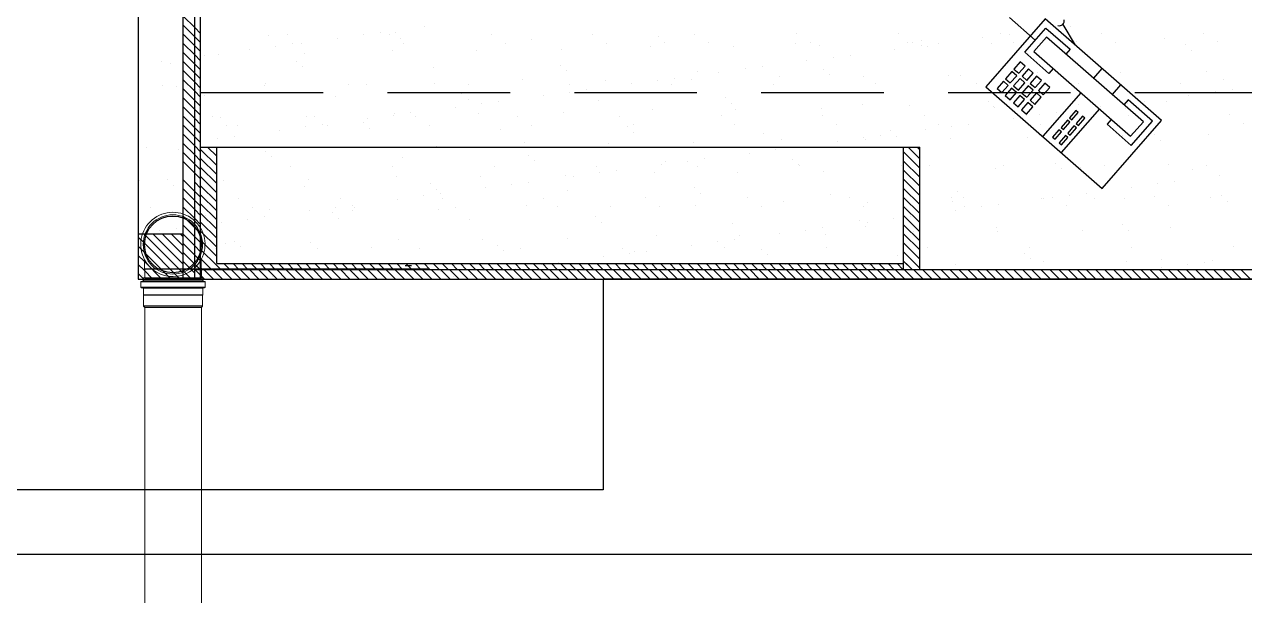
# Model space of a CAD drawing. Header units: millimetres. Extents: x 1573 to 2177, y 1587 to 1932.
# Drawn here: x 1780.804 to 1782.701, y 1893.815 to 1894.703 of the extents above; entities that cross this region are included whole.
import ezdxf

# ---------------------------------------------------------------- set-up
doc = ezdxf.new("R2010")
doc.units = ezdxf.units.MM
doc.header["$LTSCALE"] = 0.03
doc.linetypes.add('HIDDEN', pattern=[9.525, 6.35, -3.175])
doc.layers.add('-HIDRO', color=8, linetype='Continuous')
doc.layers.add('Tinterno', color=9, linetype='Continuous')
doc.layers.add('TigreCad', color=2, linetype='Continuous', lineweight=13)

# ---------------------------------------------------------------- blocks, each defined once
blk = doc.blocks.new('j9n100s')
at = {"layer": 'TigreCad'}
for p, q in [((27.3, 50.8), (60, 50.8)), ((27.3, -50.8), (60, -50.8))]:
    blk.add_line(p, q, dxfattribs=at)
blk.add_circle((0, 0), 53.2, dxfattribs=at)
for start, end in [(61.785, 298.215), (298.215, 61.785)]:
    blk.add_arc((0, 0), 57.7, start, end, dxfattribs=at)
at = {"layer": 'Tinterno'}
blk.add_line((60, -50.8), (60, 50.8), dxfattribs=at)
blk.add_circle((0, 0), 51, dxfattribs=at)
blk = doc.blocks.new('11031030p')
at = {"layer": 'TigreCad'}
for p, q in [((0, -53.3), (0, 53.2)), ((0, 53.2), (4.4, 53.2)), ((6.2, 56.9), (5.4, 54)), ((7.2, 57.6), (16.6, 57.6)), ((7.2, -56.7), (7.2, 56.6)), ((16.6, -56.7), (16.6, 56.6)), ((17.6, 56.7), (17.8, 54.2)), ((18.8, 53.2), (30.9, 53.2)), ((30.9, 53.2), (31.2, 53)), ((50.9, 53), (31.2, 53)), ((50.9, 53), (53.1, 50.8)), ((53.1, -50.8), (53.1, 50.8)), ((0, -53.3), (4.4, -53.3)), ((6.2, -56.9), (5.4, -54)), ((7.2, -57.7), (16.6, -57.7)), ((17.6, -56.7), (17.8, -54.2)), ((18.8, -53.3), (30.9, -53.3)), ((30.9, -53.3), (31.2, -53)), ((31.2, -53), (50.9, -53)), ((50.9, -53), (53.1, -50.8))]:
    blk.add_line(p, q, dxfattribs=at)
for centre, start, end in [((4.4, 54.2), 270, 345), ((7.2, 56.6), 90, 165), ((16.6, 56.6), 5, 90), ((18.8, 54.2), 185, 270), ((4.4, -54.2), 15, 90), ((7.2, -56.7), 195, 270), ((16.6, -56.7), 270, 355), ((18.8, -54.2), 90, 175)]:
    blk.add_arc(centre, 1, start, end, dxfattribs=at)
at = {"layer": 'Tinterno'}
for p, q in [((5.2, -53.3), (5.2, 53.2)), ((17.9, -53.3), (17.9, 53.2)), ((30.9, 53.2), (30.9, -53.3)), ((31.2, 53), (31.2, -53)), ((50.9, 53), (50.9, -53))]:
    blk.add_line(p, q, dxfattribs=at)

msp = doc.modelspace()

# ---------------------------------------------------------------- linework, layer by layer
at = {"layer": '-HIDRO'}
for p, q in [((1781.0511, 1894.3071), (1781.0511, 1896.7072)), ((1781.0691, 1894.3071), (1781.0691, 1896.7072)), ((1781.0781, 1894.3071), (1781.0781, 1896.7072)), ((1780.9811, 1895.2301), (1780.9811, 1894.3071)), ((1781.0691, 1894.6981), (1781.0511, 1894.7161)), ((1782.3758, 1894.6787), (1782.3354, 1894.714)), ((1781.0691, 1894.684), (1781.0511, 1894.702)), ((1781.0781, 1894.6891), (1781.0691, 1894.6981)), ((1781.4269, 1894.6998), (1781.4269, 1894.6998)), ((1782.3913, 1894.7116), (1782.2991, 1894.6062)), ((1782.3593, 1894.6598), (1782.3922, 1894.6975)), ((1782.572, 1894.5536), (1782.3913, 1894.7116)), ((1782.3922, 1894.6975), (1782.4299, 1894.6646)), ((1782.4184, 1894.7031), (1782.438, 1894.6707)), ((1782.431, 1894.7005), (1782.431, 1894.7005)), ((1781.0691, 1894.6698), (1781.0511, 1894.6878)), ((1781.0552, 1894.6866), (1781.0552, 1894.6866)), ((1781.0781, 1894.675), (1781.0691, 1894.684)), ((1781.1834, 1894.6864), (1781.1834, 1894.6864)), ((1781.2134, 1894.6869), (1781.2134, 1894.6869)), ((1781.2902, 1894.6818), (1781.2902, 1894.6818)), ((1781.3315, 1894.6873), (1781.3315, 1894.6873)), ((1781.3579, 1894.6908), (1781.3579, 1894.6908)), ((1781.3716, 1894.6872), (1781.3716, 1894.6872)), ((1781.3803, 1894.6905), (1781.3803, 1894.6905)), ((1781.3896, 1894.6819), (1781.3896, 1894.6819)), ((1781.5298, 1894.6875), (1781.5298, 1894.6875)), ((1781.5929, 1894.6801), (1781.5929, 1894.6801)), ((1781.6881, 1894.6878), (1781.6881, 1894.6878)), ((1781.7898, 1894.6842), (1781.7898, 1894.6842)), ((1781.7992, 1894.6756), (1781.7992, 1894.6756)), ((1781.8463, 1894.6881), (1781.8463, 1894.6881)), ((1782.0045, 1894.6884), (1782.0045, 1894.6884)), ((1782.1627, 1894.6887), (1782.1627, 1894.6887)), ((1782.1841, 1894.675), (1782.1841, 1894.675)), ((1782.1994, 1894.678), (1782.1994, 1894.678)), ((1782.2942, 1894.6825), (1782.2942, 1894.6825)), ((1782.3209, 1894.6889), (1782.3209, 1894.6889)), ((1782.3355, 1894.6879), (1782.3355, 1894.6879)), ((1782.3423, 1894.6753), (1782.3423, 1894.6753)), ((1782.362, 1894.6914), (1782.362, 1894.6914)), ((1782.3932, 1894.6834), (1782.3734, 1894.6608)), ((1782.5438, 1894.5517), (1782.3932, 1894.6834)), ((1782.4399, 1894.6758), (1782.4399, 1894.6758)), ((1782.4791, 1894.6892), (1782.4791, 1894.6892)), ((1782.5005, 1894.6756), (1782.5005, 1894.6756)), ((1782.5771, 1894.6807), (1782.5771, 1894.6807)), ((1782.6373, 1894.6895), (1782.6373, 1894.6895)), ((1782.6587, 1894.6759), (1782.6587, 1894.6759)), ((1781.0691, 1894.6557), (1781.0511, 1894.6737)), ((1781.0691, 1894.6415), (1781.0511, 1894.6595)), ((1781.0781, 1894.6608), (1781.0691, 1894.6698)), ((1781.0767, 1894.673), (1781.0767, 1894.673)), ((1781.1065, 1894.656), (1781.1065, 1894.656)), ((1781.1534, 1894.6638), (1781.1534, 1894.6638)), ((1781.1947, 1894.6693), (1781.1947, 1894.6693)), ((1781.2212, 1894.6728), (1781.2212, 1894.6728)), ((1781.2349, 1894.6733), (1781.2349, 1894.6733)), ((1781.2394, 1894.6577), (1781.2394, 1894.6577)), ((1781.3766, 1894.6627), (1781.3766, 1894.6627)), ((1781.3931, 1894.6736), (1781.3931, 1894.6736)), ((1781.5066, 1894.6621), (1781.5066, 1894.6621)), ((1781.5513, 1894.6739), (1781.5513, 1894.6739)), ((1781.6396, 1894.6638), (1781.6396, 1894.6638)), ((1781.7095, 1894.6741), (1781.7095, 1894.6741)), ((1781.7768, 1894.6687), (1781.7768, 1894.6687)), ((1781.8677, 1894.6744), (1781.8677, 1894.6744)), ((1781.9067, 1894.6681), (1781.9067, 1894.6681)), ((1782.0025, 1894.6739), (1782.0025, 1894.6739)), ((1782.0259, 1894.6747), (1782.0259, 1894.6747)), ((1782.0397, 1894.6698), (1782.0397, 1894.6698)), ((1782.1575, 1894.6645), (1782.1575, 1894.6645)), ((1782.1769, 1894.6747), (1782.1769, 1894.6747)), ((1782.1988, 1894.6699), (1782.1988, 1894.6699)), ((1782.2088, 1894.6694), (1782.2088, 1894.6694)), ((1782.2252, 1894.6734), (1782.2252, 1894.6734)), ((1782.3069, 1894.6741), (1782.3069, 1894.6741)), ((1782.397, 1894.6269), (1782.3593, 1894.6598)), ((1782.3734, 1894.6608), (1782.524, 1894.5291)), ((1782.412, 1894.6677), (1782.412, 1894.6677)), ((1782.4299, 1894.6646), (1782.4233, 1894.657)), ((1782.609, 1894.6717), (1782.609, 1894.6717)), ((1782.6183, 1894.6632), (1782.6183, 1894.6632)), ((1781.0167, 1894.6458), (1781.0167, 1894.6458)), ((1781.0306, 1894.6418), (1781.0306, 1894.6418)), ((1781.0691, 1894.6274), (1781.0511, 1894.6454)), ((1781.058, 1894.6513), (1781.058, 1894.6513)), ((1781.0781, 1894.6467), (1781.0691, 1894.6557)), ((1781.0781, 1894.6325), (1781.0691, 1894.6415)), ((1781.0844, 1894.6548), (1781.0844, 1894.6548)), ((1781.2276, 1894.6459), (1781.2276, 1894.6459)), ((1781.2369, 1894.6373), (1781.2369, 1894.6373)), ((1781.6371, 1894.6396), (1781.6371, 1894.6396)), ((1781.9517, 1894.6374), (1781.9517, 1894.6374)), ((1782.0207, 1894.6465), (1782.0207, 1894.6465)), ((1782.062, 1894.6519), (1782.062, 1894.6519)), ((1782.0885, 1894.6554), (1782.0885, 1894.6554)), ((1782.3524, 1894.6449), (1782.3425, 1894.6336)), ((1782.35, 1894.6271), (1782.3599, 1894.6384)), ((1782.3599, 1894.6384), (1782.3524, 1894.6449)), ((1781.0691, 1894.6132), (1781.0511, 1894.6312)), ((1781.0781, 1894.6184), (1781.0691, 1894.6274)), ((1781.4402, 1894.6355), (1781.4402, 1894.6355)), ((1781.6465, 1894.631), (1781.6465, 1894.631)), ((1781.815, 1894.6194), (1781.815, 1894.6194)), ((1781.8498, 1894.6293), (1781.8498, 1894.6293)), ((1781.884, 1894.6285), (1781.884, 1894.6285)), ((1781.9253, 1894.6339), (1781.9253, 1894.6339)), ((1781.9785, 1894.6228), (1781.9785, 1894.6228)), ((1782.0467, 1894.6334), (1782.0467, 1894.6334)), ((1782.056, 1894.6248), (1782.056, 1894.6248)), ((1782.1084, 1894.6221), (1782.1084, 1894.6221)), ((1782.2414, 1894.6238), (1782.2414, 1894.6238)), ((1782.2593, 1894.6231), (1782.2593, 1894.6231)), ((1782.3393, 1894.6299), (1782.3294, 1894.6186)), ((1782.3294, 1894.6186), (1782.3369, 1894.6121)), ((1782.3369, 1894.6121), (1782.3468, 1894.6233)), ((1782.3468, 1894.6233), (1782.3393, 1894.6299)), ((1782.352, 1894.6188), (1782.3421, 1894.6075)), ((1782.3425, 1894.6336), (1782.35, 1894.6271)), ((1782.3595, 1894.6122), (1782.352, 1894.6188)), ((1782.3651, 1894.6338), (1782.3552, 1894.6225)), ((1782.3552, 1894.6225), (1782.3628, 1894.6159)), ((1782.3628, 1894.6159), (1782.3726, 1894.6272)), ((1782.3726, 1894.6272), (1782.3651, 1894.6338)), ((1782.3778, 1894.6227), (1782.368, 1894.6114)), ((1782.3854, 1894.6161), (1782.3778, 1894.6227)), ((1782.3786, 1894.6288), (1782.3786, 1894.6288)), ((1782.4035, 1894.6345), (1782.397, 1894.6269)), ((1782.4562, 1894.6272), (1782.4562, 1894.6272)), ((1782.4656, 1894.6186), (1782.4656, 1894.6186)), ((1782.4794, 1894.6345), (1782.4663, 1894.6195)), ((1782.5086, 1894.6282), (1782.5086, 1894.6282)), ((1782.6415, 1894.6299), (1782.6415, 1894.6299)), ((1781.0191, 1894.6086), (1781.0191, 1894.6086)), ((1781.041, 1894.6058), (1781.041, 1894.6058)), ((1781.0691, 1894.5991), (1781.0511, 1894.6171)), ((1781.0691, 1894.585), (1781.0511, 1894.603)), ((1781.0781, 1894.6042), (1781.0691, 1894.6132)), ((1781.0781, 1894.5901), (1781.0691, 1894.5991)), ((1781.0748, 1894.6013), (1781.0748, 1894.6013)), ((1781.1773, 1894.6089), (1781.1773, 1894.6089)), ((1781.1782, 1894.6107), (1781.1782, 1894.6107)), ((1781.3081, 1894.6101), (1781.3081, 1894.6101)), ((1781.3355, 1894.6091), (1781.3355, 1894.6091)), ((1781.4411, 1894.6118), (1781.4411, 1894.6118)), ((1781.4938, 1894.6094), (1781.4938, 1894.6094)), ((1781.5783, 1894.6167), (1781.5783, 1894.6167)), ((1781.652, 1894.6097), (1781.652, 1894.6097)), ((1781.6782, 1894.6014), (1781.6782, 1894.6014)), ((1781.7083, 1894.6161), (1781.7083, 1894.6161)), ((1781.7472, 1894.6105), (1781.7472, 1894.6105)), ((1781.7885, 1894.6159), (1781.7885, 1894.6159)), ((1781.8102, 1894.61), (1781.8102, 1894.61)), ((1781.8412, 1894.6178), (1781.8412, 1894.6178)), ((1781.9684, 1894.6103), (1781.9684, 1894.6103)), ((1782.1266, 1894.6106), (1782.1266, 1894.6106)), ((1782.2848, 1894.6109), (1782.2848, 1894.6109)), ((1782.2991, 1894.6062), (1782.4798, 1894.4482)), ((1782.3261, 1894.6149), (1782.3163, 1894.6036)), ((1782.3163, 1894.6036), (1782.3238, 1894.597)), ((1782.3238, 1894.597), (1782.3337, 1894.6083)), ((1782.3337, 1894.6083), (1782.3261, 1894.6149)), ((1782.3389, 1894.6038), (1782.329, 1894.5925)), ((1782.3464, 1894.5972), (1782.3389, 1894.6038)), ((1782.3421, 1894.6075), (1782.3496, 1894.6009)), ((1782.3496, 1894.6009), (1782.3595, 1894.6122)), ((1782.3647, 1894.6077), (1782.3548, 1894.5964)), ((1782.3624, 1894.5898), (1782.3722, 1894.6011)), ((1782.3722, 1894.6011), (1782.3647, 1894.6077)), ((1782.368, 1894.6114), (1782.3755, 1894.6048)), ((1782.3755, 1894.6048), (1782.3854, 1894.6161)), ((1782.3906, 1894.6116), (1782.3807, 1894.6003)), ((1782.3807, 1894.6003), (1782.3882, 1894.5937)), ((1782.3882, 1894.5937), (1782.3981, 1894.605)), ((1782.3981, 1894.605), (1782.3906, 1894.6116)), ((1782.443, 1894.6112), (1782.443, 1894.6112)), ((1782.5084, 1894.6092), (1782.4952, 1894.5941)), ((1782.6012, 1894.6114), (1782.6012, 1894.6114)), ((1782.6689, 1894.6168), (1782.6689, 1894.6168)), ((1782.6823, 1894.6021), (1782.6823, 1894.6021)), ((1781.0691, 1894.5708), (1781.0511, 1894.5888)), ((1781.0781, 1894.576), (1781.0691, 1894.585)), ((1781.0842, 1894.5927), (1781.0842, 1894.5927)), ((1781.2875, 1894.591), (1781.2875, 1894.591)), ((1781.4844, 1894.595), (1781.4844, 1894.595)), ((1781.4938, 1894.5865), (1781.4938, 1894.5865)), ((1781.515, 1894.5799), (1781.515, 1894.5799)), ((1781.5415, 1894.5834), (1781.5415, 1894.5834)), ((1781.6105, 1894.5925), (1781.6105, 1894.5925)), ((1781.6518, 1894.5979), (1781.6518, 1894.5979)), ((1781.697, 1894.5847), (1781.697, 1894.5847)), ((1781.894, 1894.5888), (1781.894, 1894.5888)), ((1781.9033, 1894.5802), (1781.9033, 1894.5802)), ((1782.3035, 1894.5826), (1782.3035, 1894.5826)), ((1782.329, 1894.5925), (1782.3365, 1894.5859)), ((1782.3365, 1894.5859), (1782.3464, 1894.5972)), ((1782.3516, 1894.5927), (1782.3417, 1894.5814)), ((1782.3417, 1894.5814), (1782.3492, 1894.5748)), ((1782.3492, 1894.5748), (1782.3591, 1894.5861)), ((1782.3591, 1894.5861), (1782.3516, 1894.5927)), ((1782.3643, 1894.5815), (1782.3544, 1894.5702)), ((1782.3548, 1894.5964), (1782.3624, 1894.5898)), ((1782.3718, 1894.5749), (1782.3643, 1894.5815)), ((1782.3774, 1894.5965), (1782.3676, 1894.5852)), ((1782.3676, 1894.5852), (1782.3751, 1894.5787)), ((1782.3751, 1894.5787), (1782.385, 1894.59)), ((1782.385, 1894.59), (1782.3774, 1894.5965)), ((1782.4465, 1894.5969), (1782.3873, 1894.5291)), ((1782.5202, 1894.5856), (1782.5136, 1894.5781)), ((1782.5191, 1894.5806), (1782.5191, 1894.5806)), ((1782.5579, 1894.5527), (1782.5202, 1894.5856)), ((1782.5456, 1894.584), (1782.5456, 1894.584)), ((1782.5803, 1894.5828), (1782.5803, 1894.5828)), ((1782.6146, 1894.5931), (1782.6146, 1894.5931)), ((1782.6559, 1894.5986), (1782.6559, 1894.5986)), ((1781.0691, 1894.5567), (1781.0511, 1894.5747)), ((1781.0781, 1894.5618), (1781.0691, 1894.5708)), ((1781.3783, 1894.5619), (1781.3783, 1894.5619)), ((1781.3798, 1894.5648), (1781.3798, 1894.5648)), ((1781.4047, 1894.5654), (1781.4047, 1894.5654)), ((1781.4737, 1894.5745), (1781.4737, 1894.5745)), ((1781.5098, 1894.5642), (1781.5098, 1894.5642)), ((1781.6428, 1894.5659), (1781.6428, 1894.5659)), ((1781.78, 1894.5708), (1781.78, 1894.5708)), ((1781.9099, 1894.5702), (1781.9099, 1894.5702)), ((1782.0429, 1894.5719), (1782.0429, 1894.5719)), ((1782.0455, 1894.5612), (1782.0455, 1894.5612)), ((1782.1066, 1894.5785), (1782.1066, 1894.5785)), ((1782.1801, 1894.5768), (1782.1801, 1894.5768)), ((1782.2037, 1894.5614), (1782.2037, 1894.5614)), ((1782.3101, 1894.5762), (1782.3101, 1894.5762)), ((1782.3129, 1894.574), (1782.3129, 1894.574)), ((1782.3544, 1894.5702), (1782.362, 1894.5637)), ((1782.3619, 1894.5617), (1782.3619, 1894.5617)), ((1782.362, 1894.5637), (1782.3718, 1894.5749)), ((1782.3824, 1894.5626), (1782.3824, 1894.5626)), ((1782.4088, 1894.566), (1782.4088, 1894.566)), ((1782.4755, 1894.5716), (1782.4162, 1894.5038)), ((1782.4389, 1894.5693), (1782.429, 1894.558)), ((1782.4328, 1894.5547), (1782.4426, 1894.566)), ((1782.4426, 1894.566), (1782.4389, 1894.5693)), ((1782.4431, 1894.5779), (1782.4431, 1894.5779)), ((1782.4778, 1894.5751), (1782.4778, 1894.5751)), ((1782.5162, 1894.5722), (1782.5162, 1894.5722)), ((1782.5201, 1894.562), (1782.5201, 1894.562)), ((1782.6783, 1894.5623), (1782.6783, 1894.5623)), ((1781.0691, 1894.5425), (1781.0511, 1894.5605)), ((1781.0691, 1894.5284), (1781.0511, 1894.5464)), ((1781.0781, 1894.5477), (1781.0691, 1894.5567)), ((1781.0781, 1894.5335), (1781.0691, 1894.5425)), ((1781.0963, 1894.5594), (1781.0963, 1894.5594)), ((1781.1097, 1894.5582), (1781.1097, 1894.5582)), ((1781.1177, 1894.5458), (1781.1177, 1894.5458)), ((1781.1348, 1894.5464), (1781.1348, 1894.5464)), ((1781.2416, 1894.5439), (1781.2416, 1894.5439)), ((1781.2426, 1894.5599), (1781.2426, 1894.5599)), ((1781.2545, 1894.5597), (1781.2545, 1894.5597)), ((1781.268, 1894.5474), (1781.268, 1894.5474)), ((1781.2759, 1894.5461), (1781.2759, 1894.5461)), ((1781.3317, 1894.5505), (1781.3317, 1894.5505)), ((1781.337, 1894.5565), (1781.337, 1894.5565)), ((1781.4127, 1894.56), (1781.4127, 1894.56)), ((1781.4341, 1894.5464), (1781.4341, 1894.5464)), ((1781.5709, 1894.5603), (1781.5709, 1894.5603)), ((1781.5923, 1894.5466), (1781.5923, 1894.5466)), ((1781.7291, 1894.5606), (1781.7291, 1894.5606)), ((1781.7412, 1894.5442), (1781.7412, 1894.5442)), ((1781.7505, 1894.5469), (1781.7505, 1894.5469)), ((1781.8873, 1894.5609), (1781.8873, 1894.5609)), ((1781.9087, 1894.5472), (1781.9087, 1894.5472)), ((1782.0669, 1894.5475), (1782.0669, 1894.5475)), ((1782.2251, 1894.5478), (1782.2251, 1894.5478)), ((1782.2456, 1894.5446), (1782.2456, 1894.5446)), ((1782.2721, 1894.548), (1782.2721, 1894.548)), ((1782.3411, 1894.5571), (1782.3411, 1894.5571)), ((1782.3833, 1894.5481), (1782.3833, 1894.5481)), ((1782.4257, 1894.5543), (1782.4159, 1894.543)), ((1782.4159, 1894.543), (1782.4196, 1894.5397)), ((1782.4196, 1894.5397), (1782.4295, 1894.551)), ((1782.4295, 1894.551), (1782.4257, 1894.5543)), ((1782.4359, 1894.5454), (1782.4261, 1894.5341)), ((1782.429, 1894.558), (1782.4328, 1894.5547)), ((1782.4298, 1894.5308), (1782.4397, 1894.5421)), ((1782.4397, 1894.5421), (1782.4359, 1894.5454)), ((1782.4491, 1894.5604), (1782.4392, 1894.5491)), ((1782.4392, 1894.5491), (1782.4429, 1894.5458)), ((1782.4429, 1894.5458), (1782.4528, 1894.5571)), ((1782.4528, 1894.5571), (1782.4491, 1894.5604)), ((1782.4798, 1894.4482), (1782.572, 1894.5536)), ((1782.4939, 1894.5555), (1782.4873, 1894.5479)), ((1782.4873, 1894.5479), (1782.5249, 1894.515)), ((1782.524, 1894.5291), (1782.5438, 1894.5517)), ((1782.5249, 1894.515), (1782.5579, 1894.5527)), ((1782.5415, 1894.5484), (1782.5415, 1894.5484)), ((1782.6997, 1894.5487), (1782.6997, 1894.5487)), ((1781.0691, 1894.5142), (1781.0511, 1894.5322)), ((1781.0781, 1894.5194), (1781.0691, 1894.5284)), ((1781.1048, 1894.5259), (1781.1048, 1894.5259)), ((1781.1313, 1894.5294), (1781.1313, 1894.5294)), ((1781.2003, 1894.5385), (1781.2003, 1894.5385)), ((1781.3411, 1894.5419), (1781.3411, 1894.5419)), ((1781.5443, 1894.5401), (1781.5443, 1894.5401)), ((1781.7506, 1894.5356), (1781.7506, 1894.5356)), ((1781.9539, 1894.5339), (1781.9539, 1894.5339)), ((1781.9817, 1894.5249), (1781.9817, 1894.5249)), ((1782.1089, 1894.5266), (1782.1089, 1894.5266)), ((1782.1116, 1894.5243), (1782.1116, 1894.5243)), ((1782.1353, 1894.53), (1782.1353, 1894.53)), ((1782.1508, 1894.538), (1782.1508, 1894.538)), ((1782.1602, 1894.5294), (1782.1602, 1894.5294)), ((1782.2043, 1894.5391), (1782.2043, 1894.5391)), ((1782.2446, 1894.5259), (1782.2446, 1894.5259)), ((1782.3634, 1894.5277), (1782.3634, 1894.5277)), ((1782.3818, 1894.5309), (1782.3818, 1894.5309)), ((1782.4126, 1894.5393), (1782.4027, 1894.528)), ((1782.4027, 1894.528), (1782.4065, 1894.5247)), ((1782.4065, 1894.5247), (1782.4164, 1894.536)), ((1782.4164, 1894.536), (1782.4126, 1894.5393)), ((1782.4228, 1894.5304), (1782.4129, 1894.5191)), ((1782.4167, 1894.5158), (1782.4266, 1894.5271)), ((1782.4266, 1894.5271), (1782.4228, 1894.5304)), ((1782.4261, 1894.5341), (1782.4298, 1894.5308)), ((1782.5118, 1894.5303), (1782.5118, 1894.5303)), ((1782.5604, 1894.5317), (1782.5604, 1894.5317)), ((1782.5697, 1894.5232), (1782.5697, 1894.5232)), ((1782.6447, 1894.532), (1782.6447, 1894.532)), ((1780.9945, 1894.5114), (1780.9945, 1894.5114)), ((1781.0442, 1894.5079), (1781.0442, 1894.5079)), ((1781.0691, 1894.5001), (1781.0511, 1894.5181)), ((1781.0635, 1894.5205), (1781.0635, 1894.5205)), ((1781.0781, 1894.5052), (1781.0691, 1894.5142)), ((1781.0781, 1894.5121), (1782.1961, 1894.5121)), ((1781.1031, 1894.4838), (1781.0781, 1894.5088)), ((1781.1031, 1894.498), (1781.089, 1894.5121)), ((1781.1031, 1894.3311), (1781.1031, 1894.5121)), ((1781.179, 1894.5059), (1781.179, 1894.5059)), ((1781.1814, 1894.5128), (1781.1814, 1894.5128)), ((1781.3113, 1894.5122), (1781.3113, 1894.5122)), ((1781.4443, 1894.5139), (1781.4443, 1894.5139)), ((1781.5815, 1894.5189), (1781.5815, 1894.5189)), ((1781.7115, 1894.5182), (1781.7115, 1894.5182)), ((1781.8444, 1894.5199), (1781.8444, 1894.5199)), ((1781.9721, 1894.5086), (1781.9721, 1894.5086)), ((1781.9986, 1894.512), (1781.9986, 1894.512)), ((1782.0676, 1894.5211), (1782.0676, 1894.5211)), ((1782.1711, 1894.3221), (1782.1711, 1894.5121)), ((1782.1961, 1894.4798), (1782.1711, 1894.5048)), ((1782.1961, 1894.4939), (1782.178, 1894.5121)), ((1782.1961, 1894.5081), (1782.1921, 1894.5121)), ((1782.1961, 1894.3221), (1782.1961, 1894.5121)), ((1782.4129, 1894.5191), (1782.4167, 1894.5158)), ((1780.9821, 1894.5018), (1780.9821, 1894.5018)), ((1781.0691, 1894.486), (1781.0511, 1894.504)), ((1781.0691, 1894.4718), (1781.0511, 1894.4898)), ((1781.0781, 1894.4911), (1781.0691, 1894.5001)), ((1781.0781, 1894.477), (1781.0691, 1894.486)), ((1781.1031, 1894.4697), (1781.0781, 1894.4947)), ((1781.1883, 1894.4973), (1781.1883, 1894.4973)), ((1781.3916, 1894.4955), (1781.3916, 1894.4955)), ((1781.5885, 1894.4996), (1781.5885, 1894.4996)), ((1781.5979, 1894.491), (1781.5979, 1894.491)), ((1781.7941, 1894.4851), (1781.7941, 1894.4851)), ((1781.8012, 1894.4893), (1781.8012, 1894.4893)), ((1781.8354, 1894.4906), (1781.8354, 1894.4906)), ((1781.8618, 1894.494), (1781.8618, 1894.494)), ((1781.9308, 1894.5031), (1781.9308, 1894.5031)), ((1781.9981, 1894.4934), (1781.9981, 1894.4934)), ((1782.1961, 1894.4656), (1782.1711, 1894.4906)), ((1782.4076, 1894.4872), (1782.4076, 1894.4872)), ((1781.0602, 1894.4814), (1781.0602, 1894.4814)), ((1781.0781, 1894.4628), (1781.0691, 1894.4718)), ((1781.1031, 1894.4555), (1781.0781, 1894.4805)), ((1781.1031, 1894.4414), (1781.0781, 1894.4664)), ((1781.2184, 1894.4816), (1781.2184, 1894.4816)), ((1781.3766, 1894.4819), (1781.3766, 1894.4819)), ((1781.383, 1894.4669), (1781.383, 1894.4669)), ((1781.513, 1894.4663), (1781.513, 1894.4663)), ((1781.5348, 1894.4822), (1781.5348, 1894.4822)), ((1781.646, 1894.468), (1781.646, 1894.468)), ((1781.6573, 1894.4671), (1781.6573, 1894.4671)), ((1781.693, 1894.4825), (1781.693, 1894.4825)), ((1781.6986, 1894.4725), (1781.6986, 1894.4725)), ((1781.7251, 1894.476), (1781.7251, 1894.476)), ((1781.7832, 1894.4729), (1781.7832, 1894.4729)), ((1781.8512, 1894.4828), (1781.8512, 1894.4828)), ((1781.9131, 1894.4723), (1781.9131, 1894.4723)), ((1782.0075, 1894.4848), (1782.0075, 1894.4848)), ((1782.0094, 1894.4831), (1782.0094, 1894.4831)), ((1782.0461, 1894.474), (1782.0461, 1894.474)), ((1782.1676, 1894.4834), (1782.1676, 1894.4834)), ((1782.1961, 1894.4515), (1782.1711, 1894.4765)), ((1782.1833, 1894.4789), (1782.1833, 1894.4789)), ((1782.2107, 1894.4831), (1782.2107, 1894.4831)), ((1782.3133, 1894.4783), (1782.3133, 1894.4783)), ((1782.3258, 1894.4837), (1782.3258, 1894.4837)), ((1782.417, 1894.4786), (1782.417, 1894.4786)), ((1782.4463, 1894.48), (1782.4463, 1894.48)), ((1782.484, 1894.4839), (1782.484, 1894.4839)), ((1782.5835, 1894.485), (1782.5835, 1894.485)), ((1782.6203, 1894.4768), (1782.6203, 1894.4768)), ((1782.6422, 1894.4842), (1782.6422, 1894.4842)), ((1782.6614, 1894.4678), (1782.6614, 1894.4678)), ((1780.9829, 1894.4609), (1780.9829, 1894.4609)), ((1781.0263, 1894.4613), (1781.0263, 1894.4613)), ((1781.0356, 1894.4527), (1781.0356, 1894.4527)), ((1781.0691, 1894.4435), (1781.0511, 1894.4615)), ((1781.0691, 1894.4294), (1781.0511, 1894.4474)), ((1781.0781, 1894.4487), (1781.0691, 1894.4577)), ((1781.1031, 1894.4273), (1781.0781, 1894.4523)), ((1781.1129, 1894.4603), (1781.1129, 1894.4603)), ((1781.2389, 1894.451), (1781.2389, 1894.451)), ((1781.2458, 1894.462), (1781.2458, 1894.462)), ((1781.4358, 1894.455), (1781.4358, 1894.455)), ((1781.5206, 1894.4491), (1781.5206, 1894.4491)), ((1781.5619, 1894.4545), (1781.5619, 1894.4545)), ((1781.5883, 1894.458), (1781.5883, 1894.458)), ((1781.8454, 1894.4488), (1781.8454, 1894.4488)), ((1782.1961, 1894.4373), (1782.1711, 1894.4623)), ((1782.1961, 1894.4232), (1782.1711, 1894.4482)), ((1782.5247, 1894.4498), (1782.5247, 1894.4498)), ((1782.566, 1894.4552), (1782.566, 1894.4552)), ((1782.5924, 1894.4587), (1782.5924, 1894.4587)), ((1781.0691, 1894.4152), (1781.0511, 1894.4332)), ((1781.0781, 1894.4345), (1781.0691, 1894.4435)), ((1781.0781, 1894.4204), (1781.0691, 1894.4294)), ((1781.1031, 1894.4131), (1781.0781, 1894.4381)), ((1781.1373, 1894.4322), (1781.1373, 1894.4322)), ((1781.2955, 1894.4325), (1781.2955, 1894.4325)), ((1781.3838, 1894.4311), (1781.3838, 1894.4311)), ((1781.4251, 1894.4365), (1781.4251, 1894.4365)), ((1781.4452, 1894.4465), (1781.4452, 1894.4465)), ((1781.4516, 1894.44), (1781.4516, 1894.44)), ((1781.4537, 1894.4328), (1781.4537, 1894.4328)), ((1781.6119, 1894.4331), (1781.6119, 1894.4331)), ((1781.6485, 1894.4447), (1781.6485, 1894.4447)), ((1781.7701, 1894.4334), (1781.7701, 1894.4334)), ((1781.8547, 1894.4402), (1781.8547, 1894.4402)), ((1781.9283, 1894.4337), (1781.9283, 1894.4337)), ((1782.058, 1894.4385), (1782.058, 1894.4385)), ((1782.0865, 1894.4339), (1782.0865, 1894.4339)), ((1782.1961, 1894.4091), (1782.1711, 1894.4341)), ((1782.2447, 1894.4342), (1782.2447, 1894.4342)), ((1782.2549, 1894.4426), (1782.2549, 1894.4426)), ((1782.2643, 1894.434), (1782.2643, 1894.434)), ((1782.385, 1894.433), (1782.385, 1894.433)), ((1782.3879, 1894.4318), (1782.3879, 1894.4318)), ((1782.4029, 1894.4345), (1782.4029, 1894.4345)), ((1782.4292, 1894.4372), (1782.4292, 1894.4372)), ((1782.4556, 1894.4407), (1782.4556, 1894.4407)), ((1782.4676, 1894.4322), (1782.4676, 1894.4322)), ((1782.515, 1894.4324), (1782.515, 1894.4324)), ((1782.5611, 1894.4348), (1782.5611, 1894.4348)), ((1782.6479, 1894.4341), (1782.6479, 1894.4341)), ((1782.6645, 1894.4363), (1782.6645, 1894.4363)), ((1781.0005, 1894.4183), (1781.0005, 1894.4183)), ((1781.0474, 1894.41), (1781.0474, 1894.41)), ((1781.0691, 1894.4011), (1781.0511, 1894.4191)), ((1781.0781, 1894.4062), (1781.0691, 1894.4152)), ((1781.1031, 1894.399), (1781.0781, 1894.424)), ((1781.1031, 1894.3848), (1781.0781, 1894.4098)), ((1781.1587, 1894.4186), (1781.1587, 1894.4186)), ((1781.1846, 1894.415), (1781.1846, 1894.415)), ((1781.2471, 1894.4131), (1781.2471, 1894.4131)), ((1781.2831, 1894.4105), (1781.2831, 1894.4105)), ((1781.2884, 1894.4185), (1781.2884, 1894.4185)), ((1781.3145, 1894.4143), (1781.3145, 1894.4143)), ((1781.3148, 1894.422), (1781.3148, 1894.422)), ((1781.3169, 1894.4189), (1781.3169, 1894.4189)), ((1781.4475, 1894.416), (1781.4475, 1894.416)), ((1781.4751, 1894.4191), (1781.4751, 1894.4191)), ((1781.5847, 1894.421), (1781.5847, 1894.421)), ((1781.6333, 1894.4194), (1781.6333, 1894.4194)), ((1781.7147, 1894.4204), (1781.7147, 1894.4204)), ((1781.7915, 1894.4197), (1781.7915, 1894.4197)), ((1781.8476, 1894.422), (1781.8476, 1894.422)), ((1781.9497, 1894.42), (1781.9497, 1894.42)), ((1781.9849, 1894.427), (1781.9849, 1894.427)), ((1782.1079, 1894.4203), (1782.1079, 1894.4203)), ((1782.1148, 1894.4264), (1782.1148, 1894.4264)), ((1782.1961, 1894.3949), (1782.1711, 1894.4199)), ((1782.2478, 1894.4281), (1782.2478, 1894.4281)), ((1782.2512, 1894.4138), (1782.2512, 1894.4138)), ((1782.2661, 1894.4206), (1782.2661, 1894.4206)), ((1782.2925, 1894.4192), (1782.2925, 1894.4192)), ((1782.3189, 1894.4227), (1782.3189, 1894.4227)), ((1782.4243, 1894.4209), (1782.4243, 1894.4209)), ((1782.5826, 1894.4212), (1782.5826, 1894.4212)), ((1782.6739, 1894.4277), (1782.6739, 1894.4277)), ((1781.0691, 1894.387), (1781.0511, 1894.405)), ((1781.0691, 1894.3728), (1781.0511, 1894.3908)), ((1781.0781, 1894.3921), (1781.0691, 1894.4011)), ((1781.1031, 1894.3707), (1781.0781, 1894.3957)), ((1781.0862, 1894.4064), (1781.0862, 1894.4064)), ((1781.1103, 1894.3951), (1781.1103, 1894.3951)), ((1781.1516, 1894.4005), (1781.1516, 1894.4005)), ((1781.1781, 1894.404), (1781.1781, 1894.404)), ((1781.2925, 1894.4019), (1781.2925, 1894.4019)), ((1781.4957, 1894.4001), (1781.4957, 1894.4001)), ((1781.6927, 1894.4042), (1781.6927, 1894.4042)), ((1781.702, 1894.3956), (1781.702, 1894.3956)), ((1781.9053, 1894.3939), (1781.9053, 1894.3939)), ((1782.1022, 1894.398), (1782.1022, 1894.398)), ((1782.1144, 1894.3958), (1782.1144, 1894.3958)), ((1782.1557, 1894.4012), (1782.1557, 1894.4012)), ((1782.1961, 1894.3808), (1782.1711, 1894.4058)), ((1782.1961, 1894.3666), (1782.1711, 1894.3916)), ((1782.1822, 1894.4047), (1782.1822, 1894.4047)), ((1782.5118, 1894.3917), (1782.5118, 1894.3917)), ((1781.0511, 1894.3771), (1780.9811, 1894.3771)), ((1781.0149, 1894.3825), (1781.0149, 1894.3825)), ((1781.0413, 1894.386), (1781.0413, 1894.386)), ((1781.0691, 1894.3587), (1781.0511, 1894.3767)), ((1781.0781, 1894.378), (1781.0691, 1894.387)), ((1781.0781, 1894.3638), (1781.0691, 1894.3728)), ((1781.1031, 1894.3565), (1781.0781, 1894.3815)), ((1781.7864, 1894.375), (1781.7864, 1894.375)), ((1781.9163, 1894.3744), (1781.9163, 1894.3744)), ((1781.9777, 1894.3777), (1781.9777, 1894.3777)), ((1782.019, 1894.3832), (1782.019, 1894.3832)), ((1782.0454, 1894.3867), (1782.0454, 1894.3867)), ((1782.0493, 1894.3761), (1782.0493, 1894.3761)), ((1782.1116, 1894.3894), (1782.1116, 1894.3894)), ((1782.1961, 1894.3525), (1782.1711, 1894.3775)), ((1782.1865, 1894.3811), (1782.1865, 1894.3811)), ((1782.3149, 1894.3877), (1782.3149, 1894.3877)), ((1782.3165, 1894.3804), (1782.3165, 1894.3804)), ((1782.4495, 1894.3821), (1782.4495, 1894.3821)), ((1782.5211, 1894.3832), (1782.5211, 1894.3832)), ((1782.5867, 1894.3871), (1782.5867, 1894.3871)), ((1780.9861, 1894.363), (1780.9861, 1894.363)), ((1781.0691, 1894.3445), (1781.0511, 1894.3625)), ((1781.0781, 1894.3497), (1781.0691, 1894.3587)), ((1781.1031, 1894.3424), (1781.0781, 1894.3674)), ((1781.1031, 1894.3283), (1781.0781, 1894.3533)), ((1781.1012, 1894.3541), (1781.1012, 1894.3541)), ((1781.1161, 1894.3624), (1781.1161, 1894.3624)), ((1781.1304, 1894.3659), (1781.1304, 1894.3659)), ((1781.1397, 1894.3573), (1781.1397, 1894.3573)), ((1781.249, 1894.3641), (1781.249, 1894.3641)), ((1781.2594, 1894.3544), (1781.2594, 1894.3544)), ((1781.343, 1894.3555), (1781.343, 1894.3555)), ((1781.3862, 1894.369), (1781.3862, 1894.369)), ((1781.4176, 1894.3547), (1781.4176, 1894.3547)), ((1781.5162, 1894.3684), (1781.5162, 1894.3684)), ((1781.5399, 1894.3596), (1781.5399, 1894.3596)), ((1781.5758, 1894.355), (1781.5758, 1894.355)), ((1781.6492, 1894.3701), (1781.6492, 1894.3701)), ((1781.734, 1894.3553), (1781.734, 1894.3553)), ((1781.8409, 1894.3597), (1781.8409, 1894.3597)), ((1781.8822, 1894.3652), (1781.8822, 1894.3652)), ((1781.8922, 1894.3556), (1781.8922, 1894.3556)), ((1781.9087, 1894.3687), (1781.9087, 1894.3687)), ((1781.9495, 1894.3534), (1781.9495, 1894.3534)), ((1782.0504, 1894.3559), (1782.0504, 1894.3559)), ((1782.1961, 1894.3383), (1782.1711, 1894.3633)), ((1782.2086, 1894.3562), (1782.2086, 1894.3562)), ((1782.3668, 1894.3564), (1782.3668, 1894.3564)), ((1782.525, 1894.3567), (1782.525, 1894.3567)), ((1782.6832, 1894.357), (1782.6832, 1894.357)), ((1781.0691, 1894.3304), (1781.0511, 1894.3484)), ((1781.0691, 1894.3162), (1781.0511, 1894.3342)), ((1781.0781, 1894.3355), (1781.0691, 1894.3445)), ((1781.0951, 1894.3221), (1781.0781, 1894.3391)), ((1781.5493, 1894.351), (1781.5493, 1894.351)), ((1781.7042, 1894.3417), (1781.7042, 1894.3417)), ((1781.7455, 1894.3472), (1781.7455, 1894.3472)), ((1781.7526, 1894.3493), (1781.7526, 1894.3493)), ((1781.7719, 1894.3507), (1781.7719, 1894.3507)), ((1781.9589, 1894.3448), (1781.9589, 1894.3448)), ((1782.1621, 1894.3431), (1782.1621, 1894.3431)), ((1782.1961, 1894.3242), (1782.1711, 1894.3492)), ((1782.1841, 1894.3221), (1782.1711, 1894.3351)), ((1782.3591, 1894.3472), (1782.3591, 1894.3472)), ((1782.3684, 1894.3386), (1782.3684, 1894.3386)), ((1782.3882, 1894.3351), (1782.3882, 1894.3351)), ((1782.5182, 1894.3345), (1782.5182, 1894.3345)), ((1782.5717, 1894.3368), (1782.5717, 1894.3368)), ((1782.6392, 1894.3333), (1782.6392, 1894.3333)), ((1782.6511, 1894.3362), (1782.6511, 1894.3362)), ((1781.0641, 1894.3071), (1781.0511, 1894.3201)), ((1781.069, 1894.3221), (1782.8812, 1894.3221)), ((1781.0774, 1894.3221), (1781.0691, 1894.3304)), ((1781.084, 1894.3071), (1781.0691, 1894.322)), ((1781.081, 1894.3221), (1781.0781, 1894.325)), ((1781.0981, 1894.3071), (1781.0831, 1894.3221)), ((1781.1123, 1894.3071), (1781.0973, 1894.3221)), ((1781.1093, 1894.3221), (1781.1028, 1894.3286)), ((1781.1031, 1894.3311), (1782.1711, 1894.3311)), ((1781.1264, 1894.3071), (1781.1114, 1894.3221)), ((1781.1234, 1894.3221), (1781.1144, 1894.3311)), ((1781.1406, 1894.3071), (1781.1256, 1894.3221)), ((1781.1376, 1894.3221), (1781.1286, 1894.3311)), ((1781.1547, 1894.3071), (1781.1397, 1894.3221)), ((1781.1517, 1894.3221), (1781.1427, 1894.3311)), ((1781.1688, 1894.3071), (1781.1538, 1894.3221)), ((1781.1658, 1894.3221), (1781.1568, 1894.3311)), ((1781.183, 1894.3071), (1781.168, 1894.3221)), ((1781.18, 1894.3221), (1781.171, 1894.3311)), ((1781.1971, 1894.3071), (1781.1821, 1894.3221)), ((1781.1941, 1894.3221), (1781.1851, 1894.3311)), ((1781.1878, 1894.3171), (1781.1878, 1894.3171)), ((1781.2113, 1894.3071), (1781.1963, 1894.3221)), ((1781.2083, 1894.3221), (1781.1993, 1894.3311)), ((1781.2254, 1894.3071), (1781.2104, 1894.3221)), ((1781.2224, 1894.3221), (1781.2134, 1894.3311)), ((1781.2396, 1894.3071), (1781.2246, 1894.3221)), ((1781.2366, 1894.3221), (1781.2276, 1894.3311)), ((1781.2537, 1894.3071), (1781.2387, 1894.3221)), ((1781.2507, 1894.3221), (1781.2417, 1894.3311)), ((1781.2678, 1894.3071), (1781.2528, 1894.3221)), ((1781.2648, 1894.3221), (1781.2558, 1894.3311)), ((1781.282, 1894.3071), (1781.267, 1894.3221)), ((1781.279, 1894.3221), (1781.27, 1894.3311)), ((1781.2961, 1894.3071), (1781.2811, 1894.3221)), ((1781.2931, 1894.3221), (1781.2841, 1894.3311)), ((1781.3103, 1894.3071), (1781.2953, 1894.3221)), ((1781.3073, 1894.3221), (1781.2983, 1894.3311)), ((1781.3244, 1894.3071), (1781.3094, 1894.3221)), ((1781.3214, 1894.3221), (1781.3124, 1894.3311)), ((1781.3177, 1894.3164), (1781.3177, 1894.3164)), ((1781.3386, 1894.3071), (1781.3236, 1894.3221)), ((1781.3356, 1894.3221), (1781.3266, 1894.3311)), ((1781.3527, 1894.3071), (1781.3377, 1894.3221)), ((1781.3497, 1894.3221), (1781.3407, 1894.3311)), ((1781.3668, 1894.3071), (1781.3518, 1894.3221)), ((1781.3638, 1894.3221), (1781.3548, 1894.3311)), ((1781.381, 1894.3071), (1781.366, 1894.3221)), ((1781.378, 1894.3221), (1781.369, 1894.3311)), ((1781.3951, 1894.3071), (1781.3801, 1894.3221)), ((1781.3921, 1894.3221), (1781.3831, 1894.3311)), ((1781.3872, 1894.315), (1781.3872, 1894.315)), ((1781.4093, 1894.3071), (1781.3943, 1894.3221)), ((1781.4063, 1894.3221), (1781.3973, 1894.3311)), ((1781.4234, 1894.3071), (1781.4084, 1894.3221)), ((1781.4204, 1894.3221), (1781.4114, 1894.3311)), ((1781.4376, 1894.3071), (1781.4226, 1894.3221)), ((1781.4346, 1894.3221), (1781.4256, 1894.3311)), ((1781.4517, 1894.3071), (1781.4367, 1894.3221)), ((1781.4487, 1894.3221), (1781.4397, 1894.3311)), ((1781.4507, 1894.3181), (1781.4507, 1894.3181)), ((1781.4658, 1894.3071), (1781.4508, 1894.3221)), ((1781.4628, 1894.3221), (1781.4538, 1894.3311)), ((1781.48, 1894.3071), (1781.465, 1894.3221)), ((1781.477, 1894.3221), (1781.468, 1894.3311)), ((1781.4941, 1894.3071), (1781.4791, 1894.3221)), ((1781.4911, 1894.3221), (1781.4821, 1894.3311)), ((1781.5083, 1894.3071), (1781.4933, 1894.3221)), ((1781.5053, 1894.3221), (1781.4963, 1894.3311)), ((1781.4984, 1894.3147), (1781.4984, 1894.3147)), ((1781.5224, 1894.3071), (1781.5074, 1894.3221)), ((1781.5194, 1894.3221), (1781.5104, 1894.3311)), ((1781.5366, 1894.3071), (1781.5216, 1894.3221)), ((1781.5336, 1894.3221), (1781.5246, 1894.3311)), ((1781.5507, 1894.3071), (1781.5357, 1894.3221)), ((1781.5477, 1894.3221), (1781.5387, 1894.3311)), ((1781.5648, 1894.3071), (1781.5498, 1894.3221)), ((1781.5618, 1894.3221), (1781.5528, 1894.3311)), ((1781.579, 1894.3071), (1781.564, 1894.3221)), ((1781.576, 1894.3221), (1781.567, 1894.3311)), ((1781.5674, 1894.3237), (1781.5674, 1894.3237)), ((1781.5931, 1894.3071), (1781.5781, 1894.3221)), ((1781.5901, 1894.3221), (1781.5811, 1894.3311)), ((1781.5879, 1894.3231), (1781.5879, 1894.3231)), ((1781.6073, 1894.3071), (1781.5923, 1894.3221)), ((1781.6043, 1894.3221), (1781.5953, 1894.3311)), ((1781.6214, 1894.3071), (1781.6064, 1894.3221)), ((1781.6087, 1894.3292), (1781.6087, 1894.3292)), ((1781.6184, 1894.3221), (1781.6094, 1894.3311)), ((1781.6356, 1894.3071), (1781.6206, 1894.3221)), ((1781.6326, 1894.3221), (1781.6236, 1894.3311)), ((1781.6497, 1894.3071), (1781.6347, 1894.3221)), ((1781.6352, 1894.3327), (1781.6352, 1894.3327)), ((1781.6467, 1894.3221), (1781.6377, 1894.3311)), ((1781.6638, 1894.3071), (1781.6488, 1894.3221)), ((1781.6608, 1894.3221), (1781.6518, 1894.3311)), ((1781.678, 1894.3071), (1781.663, 1894.3221)), ((1781.675, 1894.3221), (1781.666, 1894.3311)), ((1781.6921, 1894.3071), (1781.6771, 1894.3221)), ((1781.6891, 1894.3221), (1781.6801, 1894.3311)), ((1781.7063, 1894.3071), (1781.6913, 1894.3221)), ((1781.7033, 1894.3221), (1781.6943, 1894.3311)), ((1781.7204, 1894.3071), (1781.7054, 1894.3221)), ((1781.7174, 1894.3221), (1781.7084, 1894.3311)), ((1781.7179, 1894.3225), (1781.7179, 1894.3225)), ((1781.7345, 1894.3071), (1781.7195, 1894.3221)), ((1781.7315, 1894.3221), (1781.7225, 1894.3311)), ((1781.7487, 1894.3071), (1781.7337, 1894.3221)), ((1781.7457, 1894.3221), (1781.7367, 1894.3311)), ((1781.7628, 1894.3071), (1781.7478, 1894.3221)), ((1781.7598, 1894.3221), (1781.7508, 1894.3311)), ((1781.777, 1894.3071), (1781.762, 1894.3221)), ((1781.774, 1894.3221), (1781.765, 1894.3311)), ((1781.7911, 1894.3071), (1781.7761, 1894.3221)), ((1781.7881, 1894.3221), (1781.7791, 1894.3311)), ((1781.8053, 1894.3071), (1781.7903, 1894.3221)), ((1781.8023, 1894.3221), (1781.7933, 1894.3311)), ((1781.8194, 1894.3071), (1781.8044, 1894.3221)), ((1781.8164, 1894.3221), (1781.8074, 1894.3311)), ((1781.8335, 1894.3071), (1781.8185, 1894.3221)), ((1781.8305, 1894.3221), (1781.8215, 1894.3311)), ((1781.8477, 1894.3071), (1781.8327, 1894.3221)), ((1781.8447, 1894.3221), (1781.8357, 1894.3311)), ((1781.8618, 1894.3071), (1781.8468, 1894.3221)), ((1781.8588, 1894.3221), (1781.8498, 1894.3311)), ((1781.8508, 1894.3242), (1781.8508, 1894.3242)), ((1781.876, 1894.3071), (1781.861, 1894.3221)), ((1781.873, 1894.3221), (1781.864, 1894.3311)), ((1781.8901, 1894.3071), (1781.8751, 1894.3221)), ((1781.8871, 1894.3221), (1781.8781, 1894.3311)), ((1781.9043, 1894.3071), (1781.8893, 1894.3221)), ((1781.9013, 1894.3221), (1781.8923, 1894.3311)), ((1781.9184, 1894.3071), (1781.9034, 1894.3221)), ((1781.9154, 1894.3221), (1781.9064, 1894.3311)), ((1781.9325, 1894.3071), (1781.9175, 1894.3221)), ((1781.9295, 1894.3221), (1781.9205, 1894.3311)), ((1781.9467, 1894.3071), (1781.9317, 1894.3221)), ((1781.9437, 1894.3221), (1781.9347, 1894.3311)), ((1781.9608, 1894.3071), (1781.9458, 1894.3221)), ((1781.9578, 1894.3221), (1781.9488, 1894.3311)), ((1781.975, 1894.3071), (1781.96, 1894.3221)), ((1781.972, 1894.3221), (1781.963, 1894.3311)), ((1781.9891, 1894.3071), (1781.9741, 1894.3221)), ((1781.9861, 1894.3221), (1781.9771, 1894.3311)), ((1781.9881, 1894.3291), (1781.9881, 1894.3291)), ((1782.0033, 1894.3071), (1781.9883, 1894.3221)), ((1782.0003, 1894.3221), (1781.9913, 1894.3311)), ((1782.0174, 1894.3071), (1782.0024, 1894.3221)), ((1782.0144, 1894.3221), (1782.0054, 1894.3311)), ((1782.0315, 1894.3071), (1782.0165, 1894.3221)), ((1782.0285, 1894.3221), (1782.0195, 1894.3311)), ((1782.0457, 1894.3071), (1782.0307, 1894.3221)), ((1782.0427, 1894.3221), (1782.0337, 1894.3311)), ((1782.0598, 1894.3071), (1782.0448, 1894.3221)), ((1782.0568, 1894.3221), (1782.0478, 1894.3311)), ((1782.074, 1894.3071), (1782.059, 1894.3221)), ((1782.071, 1894.3221), (1782.062, 1894.3311)), ((1782.0881, 1894.3071), (1782.0731, 1894.3221)), ((1782.0851, 1894.3221), (1782.0761, 1894.3311)), ((1782.1023, 1894.3071), (1782.0873, 1894.3221)), ((1782.0993, 1894.3221), (1782.0903, 1894.3311)), ((1782.1164, 1894.3071), (1782.1014, 1894.3221)), ((1782.1134, 1894.3221), (1782.1044, 1894.3311)), ((1782.1305, 1894.3071), (1782.1155, 1894.3221)), ((1782.118, 1894.3285), (1782.118, 1894.3285)), ((1782.1275, 1894.3221), (1782.1185, 1894.3311)), ((1782.1447, 1894.3071), (1782.1297, 1894.3221)), ((1782.1417, 1894.3221), (1782.1327, 1894.3311)), ((1782.1588, 1894.3071), (1782.1438, 1894.3221)), ((1782.1558, 1894.3221), (1782.1468, 1894.3311)), ((1782.173, 1894.3071), (1782.158, 1894.3221)), ((1782.17, 1894.3221), (1782.161, 1894.3311)), ((1782.1871, 1894.3071), (1782.1721, 1894.3221)), ((1782.1781, 1894.3281), (1782.1751, 1894.3311)), ((1782.2013, 1894.3071), (1782.1863, 1894.3221)), ((1782.2154, 1894.3071), (1782.2004, 1894.3221)), ((1782.2295, 1894.3071), (1782.2145, 1894.3221)), ((1782.2437, 1894.3071), (1782.2287, 1894.3221)), ((1782.2578, 1894.3071), (1782.2428, 1894.3221)), ((1782.251, 1894.3302), (1782.251, 1894.3302)), ((1782.272, 1894.3071), (1782.257, 1894.3221)), ((1782.2861, 1894.3071), (1782.2711, 1894.3221)), ((1782.3003, 1894.3071), (1782.2853, 1894.3221)), ((1782.3144, 1894.3071), (1782.2994, 1894.3221)), ((1782.3285, 1894.3071), (1782.3135, 1894.3221)), ((1782.3427, 1894.3071), (1782.3277, 1894.3221)), ((1782.3568, 1894.3071), (1782.3418, 1894.3221)), ((1782.371, 1894.3071), (1782.356, 1894.3221)), ((1782.3851, 1894.3071), (1782.3701, 1894.3221)), ((1782.3993, 1894.3071), (1782.3843, 1894.3221)), ((1782.4134, 1894.3071), (1782.3984, 1894.3221)), ((1782.4275, 1894.3071), (1782.4125, 1894.3221)), ((1782.4417, 1894.3071), (1782.4267, 1894.3221)), ((1782.4558, 1894.3071), (1782.4408, 1894.3221)), ((1782.47, 1894.3071), (1782.455, 1894.3221)), ((1782.4841, 1894.3071), (1782.4691, 1894.3221)), ((1782.4983, 1894.3071), (1782.4832, 1894.3221)), ((1782.5124, 1894.3071), (1782.4974, 1894.3221)), ((1782.5025, 1894.3153), (1782.5025, 1894.3153)), ((1782.5265, 1894.3071), (1782.5115, 1894.3221)), ((1782.5407, 1894.3071), (1782.5257, 1894.3221)), ((1782.5548, 1894.3071), (1782.5398, 1894.3221)), ((1782.569, 1894.3071), (1782.554, 1894.3221)), ((1782.5831, 1894.3071), (1782.5681, 1894.3221)), ((1782.5715, 1894.3244), (1782.5715, 1894.3244)), ((1782.5972, 1894.3071), (1782.5822, 1894.3221)), ((1782.6114, 1894.3071), (1782.5964, 1894.3221)), ((1782.6255, 1894.3071), (1782.6105, 1894.3221)), ((1782.6128, 1894.3298), (1782.6128, 1894.3298)), ((1782.6397, 1894.3071), (1782.6247, 1894.3221)), ((1782.6538, 1894.3071), (1782.6388, 1894.3221)), ((1782.668, 1894.3071), (1782.653, 1894.3221)), ((1782.6821, 1894.3071), (1782.6671, 1894.3221)), ((1782.6962, 1894.3071), (1782.6812, 1894.3221)), ((1782.7104, 1894.3071), (1782.6954, 1894.3221)), ((1780.9811, 1894.3071), (1781.7041, 1894.3071)), ((1780.987, 1894.3127), (1780.987, 1894.3127)), ((1781.0506, 1894.3121), (1781.0506, 1894.3121)), ((1781.0511, 1894.3071), (1781.0661, 1894.3071)), ((1781.0661, 1894.3071), (1782.8812, 1894.3071)), ((1781.0698, 1894.3071), (1781.0691, 1894.3078)), ((1781.1903, 1894.311), (1781.1903, 1894.311)), ((1781.472, 1894.3112), (1781.472, 1894.3112)), ((1782.9312, 1894.3071), (1781.7041, 1894.3071)), ((1781.7041, 1894.3071), (1781.7041, 1893.9791)), ((1781.7041, 1894.3071), (1781.7041, 1893.9791)), ((1781.7968, 1894.3088), (1781.7968, 1894.3088)), ((1782.444, 1894.3073), (1782.444, 1894.3073)), ((1782.476, 1894.3118), (1782.476, 1894.3118)), ((1782.6022, 1894.3076), (1782.6022, 1894.3076)), ((1781.7041, 1893.9791), (1780.6706, 1893.9791)), ((1781.7041, 1893.9791), (1780.6706, 1893.9791)), ((1780.6706, 1893.8791), (1782.9312, 1893.8791))]:
    msp.add_line(p, q, dxfattribs=at)
at = {"layer": '-HIDRO', "linetype": 'HIDDEN'}
msp.add_line((1781.0781, 1894.5971), (1782.8812, 1894.5971), dxfattribs=at)
at = {"layer": '-HIDRO', "ltscale": 0.02}
for p, q in [((1780.9901, 1894.3632), (1780.9811, 1894.3722)), ((1781.0511, 1894.3163), (1780.9903, 1894.3771)), ((1781.0511, 1894.3305), (1781.0045, 1894.3771)), ((1781.0511, 1894.3446), (1781.0186, 1894.3771)), ((1781.0511, 1894.3588), (1781.0328, 1894.3771)), ((1781.0511, 1894.3729), (1781.0469, 1894.3771)), ((1780.9901, 1894.3491), (1780.9811, 1894.3581)), ((1781.0462, 1894.3071), (1780.9901, 1894.3632)), ((1780.9901, 1894.3349), (1780.9811, 1894.3439)), ((1781.0321, 1894.3071), (1780.9901, 1894.3491)), ((1781.0179, 1894.3071), (1780.9901, 1894.3349)), ((1780.9901, 1894.3208), (1780.9811, 1894.3298)), ((1780.9896, 1894.3071), (1780.9811, 1894.3156)), ((1781.0038, 1894.3071), (1780.9901, 1894.3208))]:
    msp.add_line(p, q, dxfattribs=at)
at = {"layer": '-HIDRO', "linetype": 'HIDDEN', "ltscale": 5}
for p, q in [((1780.9901, 1894.3231), (1781.4311, 1894.3231)), ((1781.3961, 1894.3281), (1781.4061, 1894.3281))]:
    msp.add_line(p, q, dxfattribs=at)
at = {"layer": '-HIDRO'}
msp.add_ellipse((1782.4132, 1894.7088), major_axis=(-0.00545, 0.00545), ratio=1, start_param=2.047835, end_param=4.150886, dxfattribs=at)
at = {"layer": 'TigreCad', "ltscale": 100}
for p, q in [((1780.9912, 1894.2628), (1780.9912, 1890.4768)), ((1781.0792, 1894.2628), (1781.0792, 1890.4768))]:
    msp.add_line(p, q, dxfattribs=at)

# ---------------------------------------------------------------- block references
at = {"layer": 'TigreCad', "ltscale": 100, "yscale": 0.0008668032750000002, "zscale": 0.0008668032750000002}
for name, p, xscale, rotation in [('j9n100s', (1781.0349, 1894.3609), 0.0008668032750000001, 270.3707628494863), ('11031030p', (1781.0352, 1894.3089), 0.0008668032750000002, 270)]:
    msp.add_blockref(name, p, dxfattribs=dict(at, xscale=xscale, rotation=rotation))

doc.saveas('drawing.dxf')
